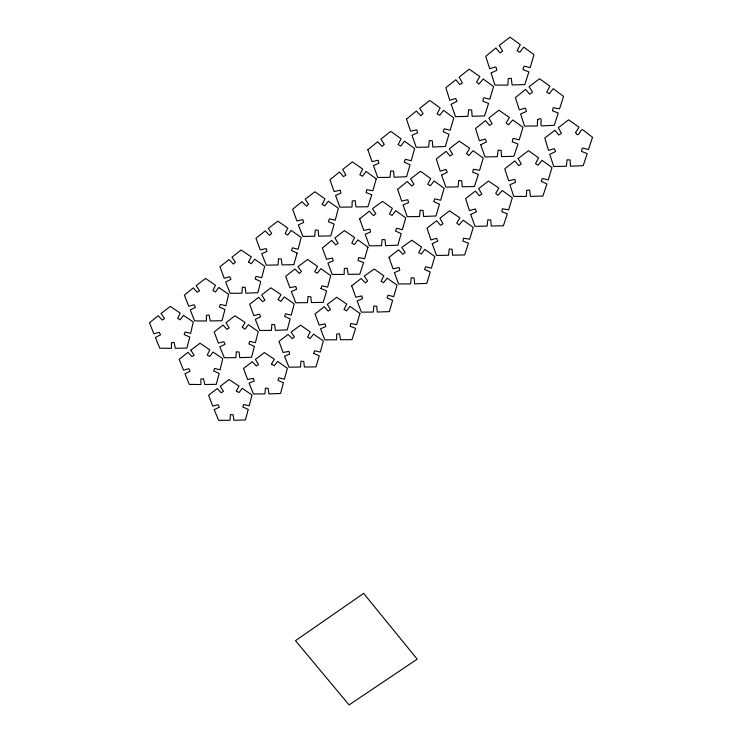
<?xml version="1.0" encoding="UTF-8"?>
<svg xmlns="http://www.w3.org/2000/svg" width="742" height="742" viewBox="0 0 742 742"><rect width="100%" height="100%" fill="white"/><g stroke="black" fill="none" stroke-linecap="round" stroke-linejoin="round"><path stroke-width="1.11" d="M161.135 313.523L164.492 318.541L162.21 320.025L158.194 315.684L149.457 322.835L153.882 333.779L159.224 332.295L160.532 334.837L155.393 337.462L159.762 348.193L171.495 348.341L171.393 342.73L174.129 342.424L175.335 348.286L186.919 348.081L189.748 337.016L184.183 334.549L185.101 331.98L190.675 333.325L193.245 321.982L183.469 315.341L180.195 319.774L177.681 318.392L180.12 313.068L170.317 306.4L161.144 313.449M297.143 253.124L293.804 264.69L281.988 264.885L281.348 259.051L278.491 258.81L278.065 264.95L266.322 265.154L261.694 253.718L266.99 251.399L266.192 248.607L260.257 249.868L255.971 238.275L265.191 230.892L269.643 235.372L271.683 233.396L268.27 228.434L277.907 221.181L287.822 228.109L285.151 233.647L287.71 235.084L291.189 230.428L301.178 237.421L298.163 249.219L292.431 247.819L291.458 250.499L297.143 253.124M351.717 285.948L355.808 297.171L361.762 295.947L362.476 298.72L357.162 300.927L361.354 312.15L373.3 312.067L373.857 306.029L376.704 306.27L377.261 312.03L389.327 311.631L392.62 300.399L386.999 297.876L388.066 295.233L393.752 296.605L397.035 285.123L387.148 278.12L383.568 282.693L381.045 281.274L383.846 275.857L374.2 269.049L364.248 276.126L367.578 280.986L365.491 282.925L361.131 278.51L351.727 285.846M432.252 243.812L436.537 255.443L448.539 255.229L449.216 249.006L452.128 249.238L452.592 255.174L464.631 254.96L468.48 243.218L462.915 241.085L463.5 238.191L469.667 239.267L473.238 227.404L463.231 220.216L459.029 224.937L456.766 223.027L459.91 217.87L449.513 210.849L439.913 218.241L443.03 223.741L440.572 225.308L436.648 220.717L427.012 228.137L430.907 239.916L436.621 238.321L437.845 240.992L432.261 243.766M499.329 45.475L502.612 51.115L499.95 52.84L495.916 47.952L485.722 56.336L489.729 68.746L495.535 66.947L496.12 67.299L496.797 70.388L491.065 72.911L494.988 85.107L507.871 85.089L508.224 78.671L511.257 78.281L512.101 84.959L524.807 84.569L528.879 71.881L523.231 69.757L522.962 69.108L524.177 66.159L530.205 67.605L533.999 54.639L523.713 47.136L519.79 52.274L517.137 50.734L520.3 44.668L510.023 37.128L499.338 45.392M236.299 390.83L238.961 392.62L242.291 388.307L252.011 395.032L249.201 405.809L243.691 404.483L242.755 406.968L248.227 409.389L245.444 419.935L233.841 420.287L233.127 414.834L230.382 414.592L230.029 420.297L218.612 420.324L214.197 409.64L219.335 407.182L218.092 404.687L212.731 406.069L208.585 395.217L217.285 388.53L221.144 392.759L223.425 391.368L220.244 386.294L229.083 379.561L239.026 386.128L236.308 390.793M359.675 218.89L363.803 230.428L369.859 229.139L370.583 232.005L365.185 234.259L369.414 245.834L381.546 245.713L382.121 239.49L385.024 239.722L385.571 245.658L397.833 245.194L401.19 233.619L395.486 231.031L396.571 228.313L402.35 229.705L405.707 217.86L395.718 210.691L391.999 215.421L389.467 213.956L392.332 208.363L382.538 201.388L372.438 208.678L375.786 213.705L373.671 215.718L369.247 211.182L359.675 218.89M359.916 313.476L356.67 324.634L350.697 323.558L350.196 326.313L355.641 328.354L351.986 339.66L340.495 339.743L339.521 333.807L336.692 334.085L336.562 339.808L324.783 339.855L320.544 328.752L325.784 326.619L325.052 323.874L319.19 325.107L315.025 314.014L324.254 306.696L328.131 311.093L330.515 309.627L327.352 304.35L336.738 297.264L346.727 304.081L344.019 309.442L346.533 310.852L350.038 306.353L359.916 313.476M441.564 175.149L445.896 187.123L458.092 186.854L458.788 180.445L461.747 180.677L462.21 186.789L474.435 186.52L478.367 174.37L472.719 172.227L473.322 169.25L479.592 170.326L483.228 158.037L473.053 150.709L468.777 155.579L466.514 153.594L469.705 148.27L459.224 141.101L449.383 148.808L452.564 154.429L449.986 156.015L446.118 151.322L436.277 159.02L440.21 171.142L446.016 169.482L447.25 172.237L441.564 175.149M537.598 119.898L537.291 125.964L524.548 126.103L520.615 113.953L526.338 111.486L525.679 108.443L525.104 108.1L519.317 109.853L515.412 97.629L525.642 89.383L529.584 94.215L532.209 92.555L532.366 91.86L529.074 86.731L539.527 78.745L549.85 86.183L546.687 92.175L549.312 93.705L553.282 88.66L563.53 96.386L559.551 108.851L553.18 107.72L552.475 110.799L558.234 113.025L554.311 125.305L541.688 125.908C539.304 124.962 543.849 115.214 537.598 119.852M575.606 132.605C578.955 138.986 579.66 129.201 582.572 129.674L592.543 137.279L588.48 149.513L582.758 148.029L582.173 148.4L581.487 151.424L587.182 153.594L583.203 165.67L570.459 166.208L570.116 159.975L567.138 159.771L566.276 166.282L553.727 166.505L549.766 154.382L555.6 151.461L554.413 148.669L548.496 150.385L544.786 138.012L554.905 130.249L558.791 135.016L561.416 133.384L558.336 127.643L568.613 119.814L579.001 127.151L575.606 132.605M242.319 327.324L245.008 329.16L248.394 324.708L258.253 331.6L255.387 342.702L249.766 341.357L248.839 343.917L254.395 346.384L251.529 357.292L239.777 357.653L239.045 352.014L236.271 351.81L235.937 357.663L224.27 357.727L219.855 346.774L225.076 344.223L223.815 341.663L218.371 343.101L214.169 331.943L223.017 325.033L226.931 329.374L229.241 327.927L226.013 322.714L235.001 315.749L245.092 322.473L242.328 327.25M367.874 149.745L372.057 161.626L378.207 160.281L378.939 163.221L373.439 165.568L377.724 177.486L390.051 177.31L390.644 170.892L393.594 171.124L394.141 177.236L406.597 176.717L410.029 164.77L404.242 162.127L405.345 159.317L411.216 160.726L414.648 148.511L404.473 141.147L400.763 146.035L398.157 144.542L401.07 138.773L391.136 131.622L390.357 131.603L380.887 139.144L384.263 144.384L382.111 146.424L377.622 141.768L367.874 149.745M367.949 247.207L364.665 258.689L358.581 257.595L358.024 260.451L363.58 262.547L359.805 274.206L348.183 274.345L347.163 268.233L344.353 268.493L344.158 274.429L332.184 274.475L327.936 263.095L333.269 260.878L332.527 258.058L326.526 259.283L322.362 247.986L331.748 240.362L335.672 244.879L338.102 243.357L334.902 237.932L344.446 230.604L354.574 237.579L351.81 243.116L354.361 244.554L357.932 239.907L367.949 247.207M518.12 158.584L521.311 163.991L518.732 165.642L514.809 160.921L504.764 168.879L508.632 180.751L514.892 179.406L515.542 182.356L509.921 184.693L513.714 196.398L526.328 196.454L526.69 190.332L529.658 189.98L530.465 196.361L542.903 196.055L546.928 183.933L541.15 181.289L542.356 178.479L548.245 179.898L552.002 167.534L542.003 160.328L538.108 165.197L535.52 163.713L538.618 157.907L528.554 150.672L518.12 158.547M248.505 261.917L251.241 263.8L254.682 259.208L264.69 266.257L261.731 277.731L256.055 276.339L255.109 278.973L260.748 281.496L257.845 292.7L245.927 293.173L245.129 287.33L242.346 287.154L241.966 293.201L230.15 293.294L225.679 282.034L230.966 279.344L229.668 276.738L224.195 278.278L219.957 266.73L228.953 259.617L233.396 264.041L235.409 262.13L231.986 257.196L241.094 250.026L251.334 256.908L248.505 261.917M313.68 353.415L319.245 355.78L315.981 366.882L304.387 367.04L303.747 361.437L300.955 361.196L300.529 367.049L288.944 367.179L284.511 356.188L289.695 354.064L288.944 351.356L283.101 352.506L278.983 341.422L288.054 334.419L292.394 338.723L294.398 336.84L291.077 332.082L300.51 325.172L310.239 331.878L307.596 337.165L310.1 338.547L313.532 334.123L323.299 340.903L320.312 352.07L314.664 350.753L313.69 353.34M376.231 178.905L372.874 190.75L366.696 189.637L366.131 192.586L371.77 194.729L367.911 206.758L356.067 206.925L355.121 200.646L352.19 200.989L352.023 207.046L339.855 207.139L335.56 195.424L340.986 193.124L340.235 190.221L334.16 191.538L329.93 179.824L339.465 171.996L343.453 176.624L345.92 175.047L342.674 169.473L352.385 161.877L362.671 169.037L359.851 174.75L362.439 176.225L366.066 171.421L376.231 178.905M451.173 104.344L455.551 116.67L467.942 116.346L468.666 109.733L471.662 109.955L472.125 116.262L484.554 115.938L488.579 103.435L482.81 101.181L483.459 98.129L484.034 97.749L489.822 99.224L493.541 86.526L483.255 79.023L478.868 84.05L476.568 82.056L479.805 76.482L469.139 69.182L459.168 77.149L462.387 82.928L459.836 84.616L455.848 79.756L445.831 87.732L449.8 100.216L455.709 98.482L456.951 101.311L451.173 104.307M190.861 350.224L194.135 355.205L191.89 356.642L187.949 352.339L179.174 359.378L183.515 370.165L188.83 368.728L190.119 371.223L184.99 373.773L189.266 384.393L200.934 384.56L200.878 379.032L203.596 378.735L204.764 384.514L216.293 384.328L219.178 373.439L213.659 370.991L214.586 368.468L220.124 369.804L222.758 358.636L213.028 352.051L209.782 356.429L207.296 355.056L209.782 349.853L199.997 343.212L190.861 350.196M320.934 288.517L326.582 290.938L323.243 302.374L311.436 302.569L310.833 296.809L307.995 296.577L307.494 302.634L295.789 302.782L291.318 291.523L296.596 289.25L295.817 286.495L289.881 287.692L285.716 276.293L294.936 269.049L299.341 273.464L301.391 271.563L298.015 266.628L307.605 259.487L317.474 266.35L314.784 271.804L317.316 273.223L320.813 268.65L330.728 275.597L327.649 287.135L321.972 285.772L320.934 288.517M328.4 221.645L334.132 224.112L330.774 235.891L318.735 236.16L318.151 230.261L315.248 230.001L314.766 236.225L302.894 236.457L298.321 224.854L303.691 222.489L302.903 219.66L296.874 220.921L292.654 209.188L302.031 201.685L306.502 206.22L308.57 204.217L305.166 199.181L314.914 191.788L324.931 198.819L322.186 204.449L324.755 205.905L328.316 201.175L338.371 208.298L335.226 220.198L329.42 218.816L328.4 221.645M196.24 285.698L199.589 290.781L197.242 292.274L193.282 287.877L184.368 295.158L188.756 306.251L194.154 304.749L195.461 307.318L190.249 309.989L194.571 320.878L206.424 321.008L206.369 315.313L209.133 314.998L210.301 320.943L222.006 320.711L224.956 309.488L219.354 306.993L220.3 304.387L225.93 305.741L228.638 294.277L218.779 287.497L215.44 292.014L212.917 290.604L215.449 285.234L205.571 278.454L196.25 285.624M389.012 257.418L393.056 268.79L399.085 267.537L399.79 270.357L394.401 272.574L398.537 283.982L410.604 283.88L411.216 277.749L414.101 277.99L414.611 283.843L426.808 283.407L430.23 272.008L424.572 269.457L425.667 266.777L431.408 268.159L434.812 256.509L424.851 249.405L421.233 254.061L418.692 252.623L421.549 247.086L411.875 240.232L401.774 247.392L405.086 252.354L402.962 254.33L398.593 249.85L389.021 257.363M470.762 214.521L474.991 226.319L487.123 226.078L487.856 219.762L490.796 220.003L491.213 226.022L503.382 225.781L507.37 213.826L501.796 211.73L502.38 208.771L508.613 209.847L512.314 197.799L502.26 190.518L497.975 195.322L495.702 193.384L498.884 188.078L488.477 181.039L478.692 188.589L481.855 194.107L479.313 195.721L475.399 191.074L465.614 198.578L469.426 210.57L475.214 208.947L476.429 211.655L470.762 214.484M271.553 363.997L274.225 365.815L277.619 361.437L287.386 368.236L284.436 379.199L278.871 377.836L277.935 380.358L283.444 382.798L280.55 393.501L268.864 393.891L268.14 388.316L265.386 388.112L264.95 393.909L253.449 393.946L249.071 383.113L254.181 381.063L253.421 378.392L247.642 379.514L243.515 368.486L252.363 361.697L256.231 365.982L258.541 364.563L255.369 359.425L264.347 352.58L274.345 359.221L271.553 363.997M397.61 189.34L401.7 201.054L407.822 199.737L408.554 202.612L403.054 204.94L407.237 216.683L419.49 216.534L420.13 210.218L423.061 210.45L423.561 216.469L435.962 215.987L439.45 204.189L433.708 201.611L434.831 198.847L440.655 200.257L444.161 188.282L434.07 180.955L430.379 185.741L427.772 184.285L430.685 178.572L420.872 171.541L420.046 171.56L410.595 178.961L413.943 184.062L411.791 186.103L407.321 181.521L397.619 189.284M480.751 144.82L485.027 156.961L497.353 156.673L498.114 150.162L501.1 150.385L501.509 156.599L513.881 156.302L517.962 144.004L512.24 141.768L512.898 138.773L513.473 138.392L519.224 139.858L522.98 127.318L512.815 119.954L508.418 124.897L506.155 122.894L509.42 117.477L498.884 110.215L488.885 118.015L492.067 123.738L489.488 125.407L485.556 120.621L475.539 128.449L479.406 140.748L485.296 139.051L486.52 141.843L480.751 144.773M278.139 299.573L280.847 301.428L284.307 296.911L294.212 303.877L291.244 315.118L285.549 313.792L284.594 316.389L290.187 318.884L287.228 329.912L275.365 330.357L274.633 324.625L271.841 324.421L271.424 330.375L259.709 330.468L255.294 319.338L260.581 316.741L259.366 314.154L253.847 315.638L249.674 304.303L258.661 297.273L262.585 301.669L264.931 300.204L261.713 294.917L270.849 287.84L280.986 294.639L278.148 299.536M406.477 119.147L410.604 131.204L416.837 129.822L417.551 132.809L411.977 135.202L416.206 147.287L428.663 147.092L429.321 140.572L432.289 140.804L432.799 147.009L445.385 146.462L448.956 134.283L443.132 131.659L444.272 128.802L450.19 130.23L453.761 117.82L443.503 110.354L439.746 115.325L437.131 113.814L440.127 107.952L430.147 100.699L429.312 100.726L419.694 108.397L423.088 113.637L420.89 115.752L416.355 111.04L406.477 119.147M363.636 593.377L295.492 640.68L349.083 704.9L417.208 659.165L363.636 593.377"/></g></svg>
